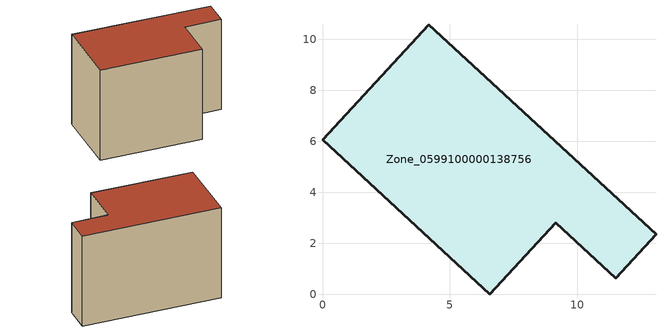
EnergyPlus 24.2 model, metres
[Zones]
Zone_0599100000138756
 floor ground (C_G): 0,6.05 4.16,10.56 13.08,2.34 11.5,0.63 9.14,2.8 6.56,0 z0
 wall outside (C_F): 4.16,10.56 0,6.05 6.56,0 9.14,2.8 11.5,0.63 13.08,2.34 4.16,10.56 z0:8.44
 roof outside (C_R): 13.08,2.34 4.16,10.56 0,6.05 6.56,0 9.14,2.8 11.5,0.63 z8.44
[BUILDING]
Pand.0599100000138756: North Axis=0; Terrain=City; Loads Convergence Tolerance Value=0.04; Temperature Convergence Tolerance Value=0.4; Solar Distribution=FullExterior; Maximum Number of Warmup Days=25; Minimum Number of Warmup Days=1
[Site:Location]
Rotterdam.The.Hague.AP_ZH_NLD Design_Conditions: Latitude=51.96; Longitude=4.45; Time Zone=1; Elevation=-4.5
[SITE:GROUNDTEMPERATURE:BUILDINGSURFACE]
18, 18, 18, 18, 18, 18, 18, 18, 18, 18, 18, 18
[MATERIAL] Thermal Absorptance=0.9; Solar Absorptance=0.7; Visible Absorptance=0.7
Name | Roughness | Thickness | Conductivity | Density | Specific Heat
G.TC.1975-1991 | MediumSmooth | 0.15 | 0.288461 | 540 | 1210
F.TC.1975-1991 | Rough | 0.3 | 0.230769 | 1920 | 840
R.TC.1975-1991 | MediumRough | 0.2 | 0.153846 | 1500 | 1000
[CONSTRUCTION]
C_G: G.TC.1975-1991
C_F: F.TC.1975-1991
C_R: R.TC.1975-1991
[ZONE]
Zone_0599100000138756: Type=1; Multiplier=1; Ceiling Height=Autocalculate; Volume=Autocalculate; Floor Area=autocalculate; Part of Total Floor Area=Yes
[ZONEINFILTRATION:DESIGNFLOWRATE]
Infil_Zone_0599100000138756: Zone or ZoneList or Space or SpaceList=Zone_0599100000138756; Schedule=AlwaysOn; Design Flow Rate Calculation Method=Flow/Area; Flow Rate per Floor Area=0.003; Constant Term Coefficient=1; Temperature Term Coefficient=0; Velocity Term Coefficient=0; Velocity Squared Term Coefficient=0
[HVACTEMPLATE:ZONE:IDEALLOADSAIRSYSTEM]
Zone_0599100000138756: Maximum Heating Supply Air Temperature=50; Minimum Cooling Supply Air Temperature=13; Maximum Heating Supply Air Humidity Ratio=0.0156; Minimum Cooling Supply Air Humidity Ratio=0.0077; Heating Limit=NoLimit; Cooling Limit=NoLimit; Dehumidification Control Type=ConstantSensibleHeatRatio; Cooling Sensible Heat Ratio=0.7; Dehumidification Setpoint=60; Humidification Control Type=None; Humidification Setpoint=30; Outdoor Air Method=None; Outdoor Air Flow Rate per Person=0.00944; Outdoor Air Flow Rate per Zone Floor Area=0; Outdoor Air Flow Rate per Zone=0; Demand Controlled Ventilation Type=None; Outdoor Air Economizer Type=NoEconomizer; Heat Recovery Type=None; Sensible Heat Recovery Effectiveness=0.7; Latent Heat Recovery Effectiveness=0.65
[ZONECONTROL:THERMOSTAT]
ThermostatControl_Zone_0599100000138756: Zone or ZoneList=Zone_0599100000138756; Control Type Schedule=DualSetpointControlType; Control 1=Thermostat_Zone_0599100000138756; Temperature Difference Between Cutout And Setpoint=0
[THERMOSTATSETPOINT:DUALSETPOINT]
Thermostat_Zone_0599100000138756: Heating Setpoint Temperature Schedule=HeatingSetpoint_Zone_0599100000138756; Cooling Setpoint Temperature Schedule=CoolingSetpoint_Zone_0599100000138756
[SCHEDULE:COMPACT]
HeatingSetpoint_Zone_0599100000138756: Through: 12/31, For: AllDays, Until: 24:00, 21
CoolingSetpoint_Zone_0599100000138756: Through: 12/31, For: AllDays, Until: 24:00, 24
DualSetpointControlType: Through: 12/31, For: AllDays, Until: 24:00, 4
AlwaysOn: Through: 12/31, For: AllDays, Until: 24:00, 1
